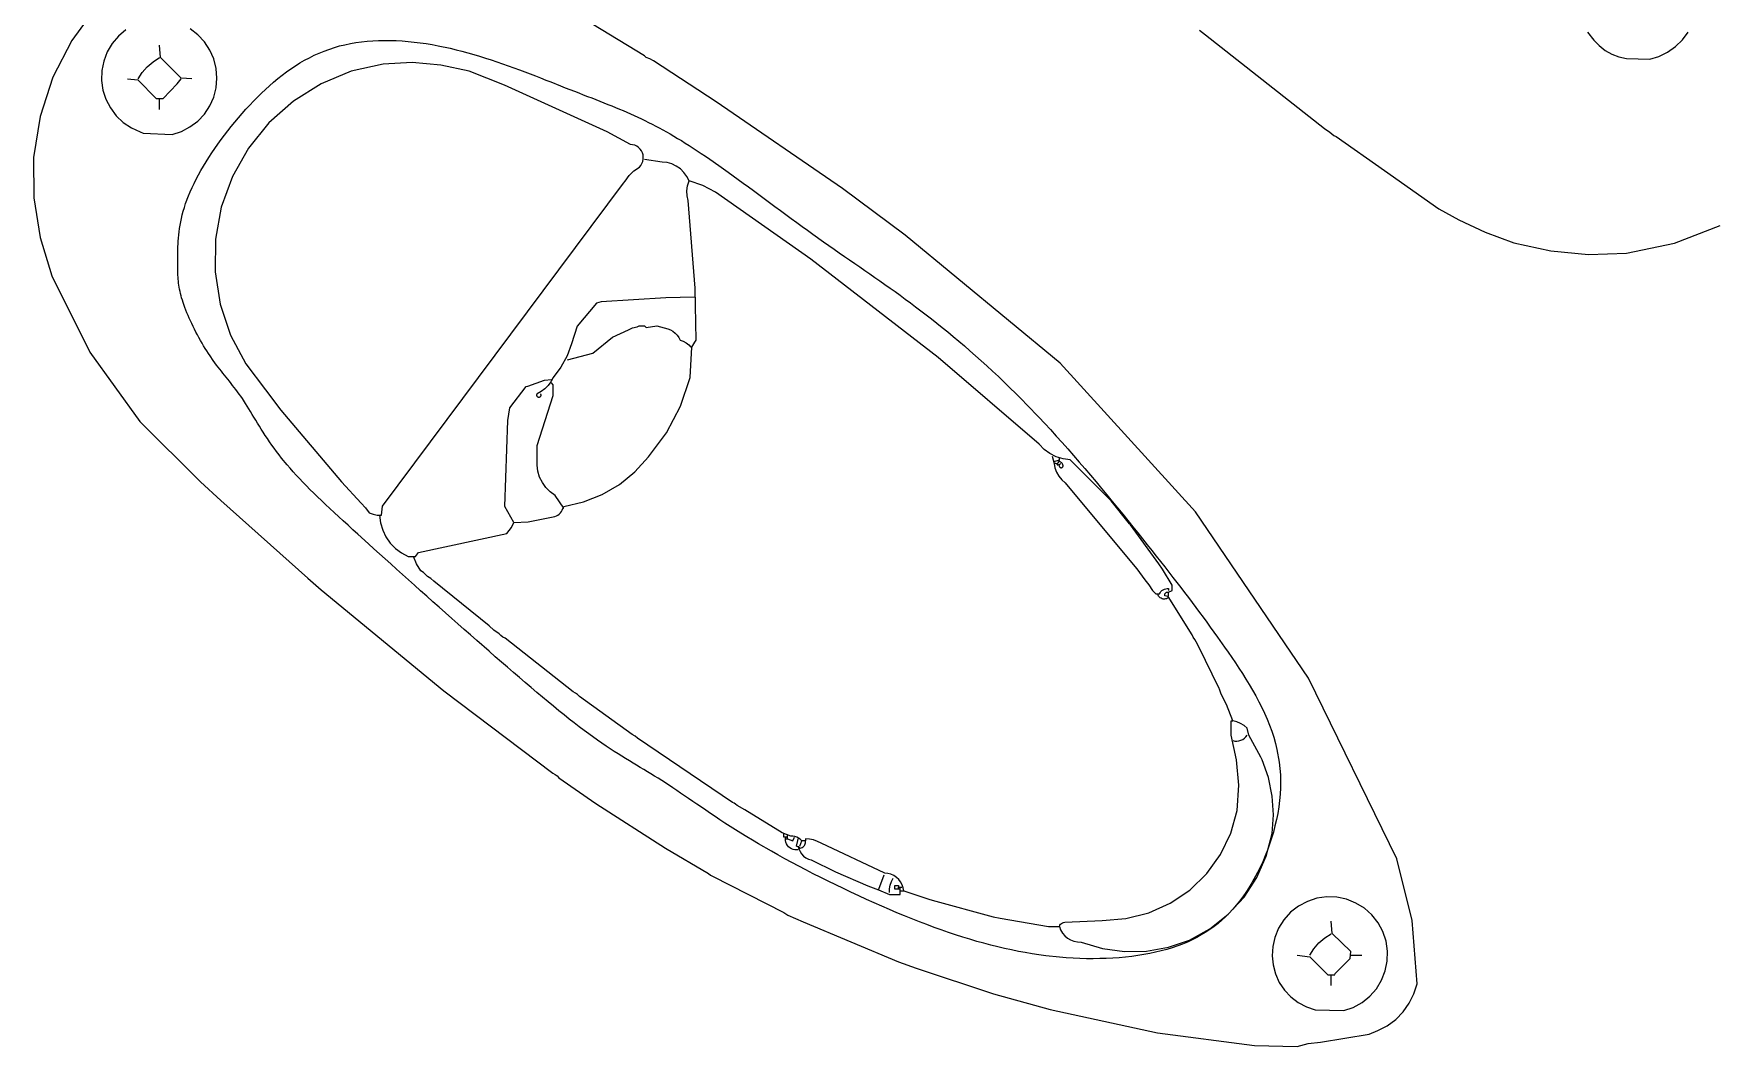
# Model space of a CAD drawing. Extents: x -68 to 722, y 3924 to 4942.
# Drawn here: x 192.6 to 274.7, y 3993.4 to 4042.9 of the extents above; entities that cross this region are included whole.
import ezdxf

# ---------------------------------------------------------------- set-up
doc = ezdxf.new("R2010")
doc.units = 0
doc.layers.get('0').update_dxf_attribs({"linetype": 'CONTINUOUS'})
doc.layers.add('Cavities', color=7, linetype='CONTINUOUS')

# ---------------------------------------------------------------- blocks, each defined once
blk = doc.blocks.new('*C2')
at = {"layer": 'Cavities', "color": 7, "linetype": 'CONTINUOUS'}
blk.add_lwpolyline([(231.140379, 4032.728383), (231.397708, 4032.546502), (231.652786, 4032.36754), (231.905863, 4032.191081), (232.157188, 4032.016706), (232.407012, 4031.843999), (232.655584, 4031.672543), (232.903156, 4031.501921), (233.149978, 4031.331716), (233.396299, 4031.161511), (233.64237, 4030.99089), (233.88844, 4030.819434), (234.134761, 4030.646727), (234.381583, 4030.472352), (234.629155, 4030.295892), (234.877727, 4030.11693), (235.127551, 4029.935049), (235.378876, 4029.749833), (235.631953, 4029.560863), (236.14436, 4029.169996), (236.40413, 4028.967335), (236.666276, 4028.75967), (236.930673, 4028.547), (237.197198, 4028.329327), (237.465724, 4028.10665), (237.736127, 4027.878969), (238.008281, 4027.646284), (238.282061, 4027.408595), (238.557343, 4027.165901), (238.834, 4026.918204), (239.111909, 4026.665503), (239.390944, 4026.407798), (239.670979, 4026.145089), (239.95189, 4025.877376), (240.233551, 4025.604659), (240.515839, 4025.326938), (240.798626, 4025.044213), (241.081789, 4024.756484), (241.64874, 4024.166014), (241.93225, 4023.863371), (242.215469, 4023.556307), (242.498103, 4023.245407), (242.779862, 4022.931254), (243.060454, 4022.614433), (243.339585, 4022.295526), (243.616966, 4021.975118), (243.892303, 4021.653793), (244.165305, 4021.332134), (244.43568, 4021.010726), (244.703136, 4020.690151), (244.967381, 4020.370995), (245.228123, 4020.05384), (245.48507, 4019.73927), (245.737931, 4019.427869), (245.986414, 4019.120222), (246.230226, 4018.816911), (246.469075, 4018.518521), (246.930721, 4017.938837), (247.153036, 4017.658531), (247.369848, 4017.384396), (247.581488, 4017.115933), (247.788292, 4016.85264), (247.990592, 4016.594017), (248.188722, 4016.339565), (248.383015, 4016.088782), (248.573806, 4015.841168), (248.761427, 4015.596223), (248.946213, 4015.353447), (249.128497, 4015.112338), (249.308613, 4014.872397), (249.486893, 4014.633124), (249.663673, 4014.394017), (249.839285, 4014.154576), (250.014063, 4013.914302), (250.18834, 4013.672693), (250.362451, 4013.429249), (250.711507, 4012.934856), (250.886938, 4012.682996), (251.062453, 4012.427841), (251.2373, 4012.169434), (251.41073, 4011.907816), (251.581991, 4011.643029), (251.750333, 4011.375115), (251.915006, 4011.104114), (252.075258, 4010.83007), (252.23034, 4010.553023), (252.3795, 4010.273016), (252.521989, 4009.990089), (252.657055, 4009.704285), (252.783947, 4009.415646), (252.901916, 4009.124213), (253.01021, 4008.830027), (253.10808, 4008.533131), (253.194774, 4008.233567), (253.269542, 4007.931375), (253.380297, 4007.319277), (253.414991, 4007.009544), (253.436007, 4006.697893), (253.443847, 4006.384908), (253.43901, 4006.071173), (253.421996, 4005.75727), (253.393307, 4005.443784), (253.353442, 4005.1313), (253.302901, 4004.8204), (253.242186, 4004.511668), (253.171797, 4004.205688), (253.092234, 4003.903045), (253.003997, 4003.604321), (252.907587, 4003.310101), (252.803504, 4003.020968), (252.692249, 4002.737506), (252.574322, 4002.4603), (252.450223, 4002.189932), (252.320453, 4001.926986), (252.045901, 4001.425699), (251.902009, 4001.188406), (251.75378, 4000.960162), (251.601047, 4000.740841), (251.443644, 4000.53032), (251.281404, 4000.328471), (251.11416, 4000.135172), (250.941745, 3999.950296), (250.763992, 3999.773718), (250.580735, 3999.605313), (250.391807, 3999.444956), (250.197041, 3999.292522), (249.99627, 3999.147886), (249.789328, 3999.010923), (249.576047, 3998.881508), (249.356261, 3998.759515), (249.129803, 3998.644819), (248.896507, 3998.537296), (248.656204, 3998.43682), (248.153916, 3998.25651), (247.891686, 3998.17644), (247.622326, 3998.102999), (247.346211, 3998.036147), (247.063715, 3997.975843), (246.775215, 3997.922043), (246.481085, 3997.874706), (246.181701, 3997.833792), (245.877438, 3997.799258), (245.568671, 3997.771062), (245.255777, 3997.749162), (244.939129, 3997.733518), (244.619103, 3997.724087), (244.296076, 3997.720827), (243.970421, 3997.723697), (243.642514, 3997.732656), (243.312731, 3997.747661), (242.981446, 3997.768671), (242.649036, 3997.795644), (241.982339, 3997.867312), (241.648712, 3997.911924), (241.314919, 3997.962332), (240.980792, 3998.018494), (240.646165, 3998.08037), (240.31087, 3998.147917), (239.974741, 3998.221093), (239.637612, 3998.299857), (239.299315, 3998.384167), (238.959684, 3998.473982), (238.618551, 3998.569259), (238.275751, 3998.669957), (237.931115, 3998.776035), (237.584478, 3998.88745), (237.235673, 3999.004161), (236.884532, 3999.126126), (236.53089, 3999.253304), (236.174579, 3999.385652), (235.815432, 3999.523129), (235.087964, 3999.813305), (234.719448, 3999.965865), (234.348259, 4000.123063), (233.975062, 4000.284532), (233.600519, 4000.449907), (233.225294, 4000.61882), (232.85005, 4000.790906), (232.475451, 4000.965797), (232.102161, 4001.143129), (231.730842, 4001.322533), (231.362159, 4001.503645), (230.996775, 4001.686098), (230.635353, 4001.869525), (230.278557, 4002.053561), (229.927051, 4002.237838), (229.581497, 4002.421991), (229.242559, 4002.605653), (228.910901, 4002.788457), (228.587187, 4002.970039), (227.966242, 4003.328066), (227.670163, 4003.503829), (227.383631, 4003.677196), (227.106259, 4003.848096), (226.83766, 4004.016455), (226.577447, 4004.182202), (226.325233, 4004.345263), (226.080631, 4004.505567), (225.843255, 4004.663039), (225.612717, 4004.817609), (225.388631, 4004.969203), (225.17061, 4005.117748), (224.958266, 4005.263172), (224.751213, 4005.405403), (224.549063, 4005.544368), (224.351431, 4005.679993), (224.157929, 4005.812207), (223.96817, 4005.940938), (223.781767, 4006.066111), (223.417483, 4006.305498), (223.238818, 4006.419682), (223.061906, 4006.530714), (222.886302, 4006.639217), (222.711564, 4006.745813), (222.537249, 4006.851125), (222.362912, 4006.955776), (222.188111, 4007.060389), (222.012403, 4007.165585), (221.835344, 4007.271988), (221.65649, 4007.38022), (221.4754, 4007.490903), (221.291628, 4007.604662), (221.104733, 4007.722117), (220.91427, 4007.843892), (220.719797, 4007.970609), (220.52087, 4008.102891), (220.317046, 4008.24136), (220.107881, 4008.38664), (219.671757, 4008.70012), (219.444029, 4008.869404), (219.209901, 4009.04701), (218.96964, 4009.232586), (218.723517, 4009.425777), (218.471799, 4009.626227), (218.214756, 4009.833583), (217.952657, 4010.047491), (217.685772, 4010.267595), (217.414368, 4010.493542), (217.138716, 4010.724977), (216.859085, 4010.961545), (216.575742, 4011.202892), (216.288959, 4011.448663), (215.999002, 4011.698504), (215.706143, 4011.952061), (215.410649, 4012.208979), (215.11279, 4012.468904), (214.812835, 4012.731481), (214.207712, 4013.263173), (213.903106, 4013.531578), (213.597616, 4013.801204), (213.291647, 4014.071686), (212.985605, 4014.342657), (212.679895, 4014.613749), (212.374922, 4014.884597), (212.071092, 4015.154833), (211.768809, 4015.424092), (211.468479, 4015.692005), (211.170507, 4015.958207), (210.875298, 4016.22233), (210.583258, 4016.484009), (210.294792, 4016.742875), (210.010304, 4016.998564), (209.730201, 4017.250707), (209.454887, 4017.498939), (209.184767, 4017.742892), (208.920248, 4017.9822), (208.409629, 4018.445413), (208.164258, 4018.668689), (207.925617, 4018.886477), (207.693617, 4019.099032), (207.468175, 4019.306613), (207.249202, 4019.509475), (207.036612, 4019.707875), (206.830319, 4019.902071), (206.630237, 4020.092318), (206.436279, 4020.278875), (206.248359, 4020.461996), (206.06639, 4020.64194), (205.890286, 4020.818962), (205.719961, 4020.99332), (205.555327, 4021.165271), (205.3963, 4021.33507), (205.242791, 4021.502975), (205.094716, 4021.669243), (204.951986, 4021.83413), (204.682221, 4022.160789), (204.554985, 4022.323004), (204.432581, 4022.484444), (204.314756, 4022.644943), (204.201255, 4022.804336), (204.091823, 4022.962459), (203.986207, 4023.119147), (203.884152, 4023.274233), (203.785403, 4023.427554), (203.689707, 4023.578944), (203.596809, 4023.728239), (203.506454, 4023.875273), (203.418389, 4024.01988), (203.332358, 4024.161897), (203.248108, 4024.301159), (203.165383, 4024.437499), (203.083931, 4024.570753), (203.003496, 4024.700757), (202.923824, 4024.827344), (202.765751, 4025.069611), (202.686885, 4025.185053), (202.608018, 4025.296975), (202.529151, 4025.405768), (202.450284, 4025.511823), (202.371417, 4025.615532), (202.29255, 4025.717285), (202.213683, 4025.817474), (202.134816, 4025.916489), (202.055949, 4026.014723), (201.977082, 4026.112565), (201.898215, 4026.210407), (201.819348, 4026.308641), (201.740481, 4026.407656), (201.661614, 4026.507846), (201.582747, 4026.609599), (201.50388, 4026.713308), (201.425013, 4026.819364), (201.346146, 4026.928158), (201.188413, 4027.155523), (201.109579, 4027.274746), (201.030942, 4027.39749), (200.9527, 4027.523362), (200.875049, 4027.651972), (200.798187, 4027.782929), (200.722311, 4027.915841), (200.647618, 4028.050318), (200.574305, 4028.185968), (200.50257, 4028.3224), (200.432609, 4028.459224), (200.36462, 4028.596048), (200.298799, 4028.73248), (200.235345, 4028.86813), (200.174454, 4029.002607), (200.116323, 4029.135519), (200.061149, 4029.266476), (200.009131, 4029.395086), (199.960464, 4029.520958), (199.873974, 4029.762925), (199.83648, 4029.878368), (199.802732, 4029.99029), (199.772532, 4030.099084), (199.745685, 4030.20514), (199.721992, 4030.308849), (199.701257, 4030.410602), (199.683282, 4030.510792), (199.667871, 4030.609807), (199.654825, 4030.708041), (199.643948, 4030.805883), (199.635043, 4030.903725), (199.627912, 4031.001959), (199.622358, 4031.100974), (199.618185, 4031.201163), (199.615195, 4031.302916), (199.61319, 4031.406625), (199.611974, 4031.51268), (199.61135, 4031.621473), (199.611087, 4031.848837), (199.611153, 4031.968125), (199.611613, 4032.091324), (199.612862, 4032.218434), (199.615293, 4032.349455), (199.619302, 4032.484387), (199.625283, 4032.62323), (199.63363, 4032.765985), (199.644737, 4032.91265), (199.658999, 4033.063227), (199.676809, 4033.217714), (199.698563, 4033.376113), (199.724655, 4033.538422), (199.755479, 4033.704643), (199.791429, 4033.874775), (199.8329, 4034.048818), (199.880285, 4034.226772), (199.933981, 4034.408637), (199.994379, 4034.594413), (200.136865, 4034.977699), (200.219631, 4035.175149), (200.310019, 4035.376158), (200.407763, 4035.580373), (200.512598, 4035.787442), (200.62426, 4035.997011), (200.742483, 4036.208729), (200.867002, 4036.422242), (200.997552, 4036.637199), (201.133869, 4036.853246), (201.275686, 4037.070032), (201.42274, 4037.287203), (201.574764, 4037.504407), (201.731494, 4037.721291), (201.892664, 4037.937503), (202.05801, 4038.152691), (202.227267, 4038.366501), (202.400169, 4038.578581), (202.576451, 4038.78858), (202.938097, 4039.200919), (203.12299, 4039.402561), (203.310566, 4039.600749), (203.500923, 4039.795168), (203.694158, 4039.985504), (203.890369, 4040.171443), (204.089655, 4040.35267), (204.292112, 4040.52887), (204.497838, 4040.69973), (204.706931, 4040.864936), (204.919489, 4041.024172), (205.13561, 4041.177124), (205.355391, 4041.323478), (205.578931, 4041.46292), (205.806326, 4041.595136), (206.037675, 4041.71981), (206.273075, 4041.836629), (206.512625, 4041.945278), (206.756421, 4042.045443), (207.257146, 4042.219063), (207.514208, 4042.291979), (207.775542, 4042.355688), (208.040879, 4042.410413), (208.30995, 4042.456374), (208.582486, 4042.493792), (208.858219, 4042.522889), (209.136879, 4042.543886), (209.418199, 4042.557003), (209.70191, 4042.562463), (209.987742, 4042.560486), (210.275427, 4042.551293), (210.564697, 4042.535106), (210.855282, 4042.512146), (211.146914, 4042.482633), (211.439325, 4042.446789), (211.732245, 4042.404836), (212.025406, 4042.356994), (212.318539, 4042.303485), (212.903646, 4042.180348), (213.195093, 4042.111189), (213.485498, 4042.037401), (213.774652, 4041.95936), (214.062346, 4041.87744), (214.348372, 4041.792018), (214.632522, 4041.703469), (214.914586, 4041.612167), (215.194358, 4041.518488), (215.471627, 4041.422808), (215.746186, 4041.325501), (216.017825, 4041.226943), (216.286338, 4041.12751), (216.551514, 4041.027576), (216.813146, 4040.927518), (217.071024, 4040.827709), (217.324942, 4040.728526), (217.574689, 4040.630344), (217.820058, 4040.533537), (218.296826, 4040.345554), (218.527878, 4040.255031), (218.754134, 4040.166801), (218.975804, 4040.080656), (219.193095, 4039.996388), (219.406216, 4039.913787), (219.615375, 4039.832646), (219.820782, 4039.752756), (220.022644, 4039.673909), (220.22117, 4039.595895), (220.416568, 4039.518507), (220.609048, 4039.441537), (220.798817, 4039.364774), (220.986084, 4039.288012), (221.171057, 4039.211041), (221.353946, 4039.133653), (221.534958, 4039.055639), (221.714302, 4038.976792), (221.892187, 4038.896902), (222.244411, 4038.73316), (222.419189, 4038.648892), (222.593467, 4038.562747), (222.767578, 4038.474517), (222.941855, 4038.383994), (223.116633, 4038.290968), (223.292245, 4038.195233), (223.469025, 4038.096578), (223.647305, 4037.994795), (223.827421, 4037.889677), (224.009705, 4037.781014), (224.194491, 4037.668598), (224.382112, 4037.552221), (224.572903, 4037.431674), (224.767196, 4037.306748), (224.965326, 4037.177235), (225.167626, 4037.042927), (225.37443, 4036.903615), (225.58607, 4036.75909), (226.025198, 4036.453569), (226.253226, 4036.292267), (226.486676, 4036.125586), (226.725129, 4035.953984), (226.96817, 4035.777921), (227.215381, 4035.597854), (227.466344, 4035.414242), (227.720644, 4035.227545), (227.977862, 4035.038221), (228.237583, 4034.846728), (228.499388, 4034.653526), (228.762862, 4034.459073), (229.027586, 4034.263827), (229.293145, 4034.068248), (229.55912, 4033.872794), (229.825096, 4033.677923), (230.090655, 4033.484096), (230.355379, 4033.291769), (230.618853, 4033.101402), (231.140379, 4032.728383)], close=True, dxfattribs=at)

msp = doc.modelspace()

# ---------------------------------------------------------------- linework, layer by layer
at = {"color": 7, "linetype": 'CONTINUOUS'}
for p, q in [((249.479811, 4043.058978), (249.785424, 4042.840684)), ((249.785424, 4042.840684), (255.592073, 4038.256505)), ((198.726206, 4039.19517), (198.726206, 4039.719076)), ((255.592073, 4038.256505), (255.854027, 4038.08187)), ((255.854027, 4038.08187), (255.945144, 4037.994782)), ((255.945144, 4037.994782), (256.047708, 4037.921522)), ((256.047708, 4037.921522), (256.159641, 4037.863575)), ((256.159641, 4037.863575), (258.517227, 4036.204539)), ((258.517227, 4036.204539), (261.176061, 4034.340307)), ((261.176061, 4034.340307), (262.140926, 4033.803303)), ((262.140926, 4033.803303), (263.437598, 4033.196445)), ((263.437598, 4033.196445), (264.833639, 4032.677167)), ((272.675068, 4032.659484), (274.90612, 4033.521652)), ((264.833639, 4032.677167), (266.641311, 4032.283065)), ((270.332929, 4032.174392), (272.675068, 4032.659484)), ((266.641311, 4032.283065), (268.483761, 4032.114618)), ((268.483761, 4032.114618), (270.332929, 4032.174392)), ((242.385221, 4021.993586), (242.647175, 4022.080904)), ((229.374835, 4003.569554), (229.374835, 4003.744189)), ((229.986061, 4003.220283), (230.073379, 4003.482236)), ((233.828054, 4001.124659), (234.090008, 4001.8232)), ((256.880014, 3997.893904), (257.403922, 3997.893904)), ((255.919516, 3996.409504), (255.919516, 3996.93341))]:
    msp.add_line(p, q, dxfattribs=at)
for points in [[(254.260473, 3993.440702), (254.789097, 3993.577704), (255.390893, 3993.652971), (257.761926, 3994.034462), (258.198517, 3994.209098), (258.653183, 3994.450385), (259.065252, 3994.758832), (259.424886, 3995.127075), (259.723501, 3995.546323), (259.953967, 3996.006568), (260.110781, 3996.496821), (259.865567, 3999.589768), (259.11946, 4002.601375), (254.806348, 4011.421307), (249.290687, 4019.543603), (242.683073, 4026.805404), (235.115995, 4033.061103), (232.059864, 4035.331363), (225.890845, 4039.561904), (222.834714, 4041.570211), (222.661042, 4041.660938), (222.47671, 4041.727383), (222.389392, 4041.814701), (217.34241, 4044.905747)], [(195.637565, 4044.190059), (194.438983, 4042.561668), (193.514958, 4040.763217), (192.889065, 4038.840587), (192.57727, 4036.842832), (192.594655, 4034.881533), (192.891224, 4032.942708), (193.460928, 4031.065894), (195.328566, 4027.339257), (197.767545, 4023.95883), (200.715223, 4021.011436), (201.716848, 4020.094426), (205.956575, 4016.296631), (206.606658, 4015.728542), (212.596326, 4010.796751), (217.927441, 4006.782845), (218.03662, 4006.724857), (218.134988, 4006.64998), (218.219956, 4006.560185), (220.023073, 4005.298444), (223.428477, 4003.115502), (225.515378, 4001.875591), (225.611169, 4001.806872), (225.716209, 4001.753346), (229.191467, 3999.972065), (229.296714, 3999.91888), (229.392298, 3999.84982), (230.143233, 3999.518013), (234.797284, 3997.570829), (235.653001, 3997.265217), (239.424092, 3996.003738), (242.202901, 3995.24355), (247.442943, 3994.105626), (252.1665, 3993.482527), (254.260473, 3993.440702)], [(197.085035, 4043.074623), (196.717891, 4042.775195), (196.411474, 4042.410931), (196.170217, 4042.000596), (196.000902, 4041.555724), (195.908286, 4041.088818), (195.894974, 4040.613001), (195.961338, 4040.141647), (196.105515, 4039.688004), (196.323451, 4039.264821), (196.609022, 4038.883995), (196.9542, 4038.556227), (197.349285, 4038.29073), (197.783171, 4038.094967), (197.931612, 4038.033845), (199.337432, 4037.972723)], [(199.337432, 4037.972723), (199.787953, 4038.119292), (200.2078, 4038.338794), (200.585261, 4038.625108), (200.909808, 4038.970246), (201.172391, 4039.364583), (201.365685, 4039.79712), (201.484299, 4040.255794), (201.524924, 4040.727811), (201.486429, 4041.200007), (201.369885, 4041.659211), (201.178545, 4042.092616), (200.917744, 4042.488134), (200.594757, 4042.834732), (200.218591, 4043.122745)], [(200.29793, 4040.679571), (199.781095, 4040.722007), (198.768991, 4041.733495), (198.726206, 4042.338607)], [(268.430086, 4042.963899), (268.733437, 4042.578731), (268.992516, 4042.308435), (269.288396, 4042.079007), (269.614692, 4041.895398), (269.964366, 4041.761568), (270.329873, 4041.680406), (271.462125, 4041.640065)], [(271.462125, 4041.640065), (271.912267, 4041.781717), (272.335429, 4041.990588), (272.721641, 4042.261757), (273.061804, 4042.588836), (273.347906, 4042.96412)], [(197.678389, 4040.679571), (197.880673, 4040.995705), (198.126264, 4041.27951), (198.41007, 4041.5251), (198.726206, 4041.727383)], [(209.553641, 4019.374055), (209.606032, 4019.828107), (221.363405, 4035.593316), (221.446357, 4035.693731), (221.641623, 4035.960092), (221.878078, 4036.190671), (222.149267, 4036.379175), (222.218698, 4036.461343), (222.273562, 4036.553874), (222.312345, 4036.654213), (222.333977, 4036.75959), (222.337859, 4036.867094), (222.323885, 4036.973756), (222.29244, 4037.076631), (222.244393, 4037.172879), (222.18107, 4037.259841), (222.104221, 4037.335116), (222.015966, 4037.396625), (221.918745, 4037.44267), (221.81524, 4037.471979), (221.708311, 4037.483744), (220.573177, 4038.094967), (215.561122, 4040.382691), (213.840957, 4041.055037), (212.458359, 4041.360311), (211.047441, 4041.47898), (209.633276, 4041.408936), (208.079923, 4041.054076), (206.606987, 4040.446387), (205.255304, 4039.602717), (204.06235, 4038.546458), (203.061201, 4037.306894), (202.279614, 4035.918393), (201.739257, 4034.419451), (201.455113, 4032.851626), (201.43506, 4031.258388), (201.679654, 4029.683909), (202.182113, 4028.171842), (202.928506, 4026.764109), (203.89814, 4025.49974), (204.643661, 4024.512352), (207.610815, 4021.011262), (208.571314, 4019.96345), (208.783611, 4019.744859), (208.959879, 4019.4963), (209.150059, 4019.422621), (209.349823, 4019.381493), (209.553641, 4019.374055)], [(197.154481, 4040.679571), (197.671317, 4040.637134), (198.55157, 4039.719076), (198.900842, 4039.719076), (199.577556, 4040.439447), (199.774022, 4040.679571)], [(218.460081, 4019.810644), (219.415815, 4020.027455), (220.326991, 4020.388281), (221.172047, 4020.884582), (221.930989, 4021.504615), (222.585858, 4022.233709), (223.47521, 4023.40344), (224.159036, 4024.704053), (224.618534, 4026.099787), (224.703145, 4027.579386), (224.860492, 4027.835139), (224.921615, 4027.931189), (224.875249, 4030.465846), (224.532962, 4034.738388), (224.479699, 4034.978333), (224.468496, 4035.223863), (224.499687, 4035.467661), (224.572343, 4035.702463), (224.463682, 4035.919274), (224.320964, 4036.11535), (224.148047, 4036.285391), (223.949605, 4036.424801), (223.731001, 4036.529811), (223.498146, 4036.597583), (223.257333, 4036.626284), (222.389392, 4036.750275)], [(247.973575, 4015.444759), (247.973575, 4015.619395), (248.148211, 4015.706712), (248.148211, 4015.968665), (247.676694, 4016.737061), (247.502058, 4016.999014), (246.118067, 4018.915637), (246.074408, 4018.959296), (245.179398, 4020.072597), (243.171083, 4022.080904), (242.826319, 4022.12605), (242.494122, 4022.228744), (242.184027, 4022.386038), (241.904932, 4022.593418), (241.664847, 4022.844933), (236.725266, 4027.078968), (230.518701, 4031.877948), (225.868666, 4035.158386), (225.244014, 4035.486437), (224.572343, 4035.702463)], [(224.834297, 4030.026813), (223.439653, 4029.985861), (220.286075, 4029.795683), (220.044903, 4029.725567), (219.1106, 4028.616632), (218.840176, 4027.748869), (218.619704, 4027.156654), (218.316262, 4026.602353), (217.936172, 4026.097517), (217.830473, 4025.896144), (217.695681, 4025.712964), (217.534865, 4025.552148), (217.351685, 4025.417357), (217.15031, 4025.311658), (217.140473, 4025.295909), (217.133448, 4025.278721), (217.129438, 4025.26059), (217.128559, 4025.242043), (217.130837, 4025.223614), (217.136205, 4025.205839), (217.14451, 4025.18923), (217.155509, 4025.17427), (217.168885, 4025.161391), (217.18425, 4025.150965), (217.201161, 4025.143295), (217.219127, 4025.138602), (217.237628, 4025.137023), (217.25613, 4025.138602), (217.274096, 4025.143295), (217.291006, 4025.150965), (217.306372, 4025.161391), (217.319748, 4025.17427), (217.330747, 4025.18923), (217.339051, 4025.205839), (217.34442, 4025.223614), (217.346698, 4025.242043), (217.345819, 4025.26059), (217.341809, 4025.278721), (217.334783, 4025.295909), (217.324946, 4025.311658)], [(218.634717, 4026.970694), (219.865901, 4027.293769), (220.835131, 4028.070897), (221.612262, 4028.437631), (221.816427, 4028.523781), (222.032436, 4028.573236), (222.127438, 4028.62973), (222.389392, 4028.62973), (222.47671, 4028.542412), (223.000618, 4028.62973), (223.533258, 4028.48129), (223.66419, 4028.430538), (223.786202, 4028.361025), (223.896623, 4028.274272), (223.993036, 4028.172177), (224.073332, 4028.056976), (224.135753, 4027.931189), (224.287323, 4027.878948), (224.427815, 4027.801715), (224.553142, 4027.701736), (224.659661, 4027.581918)], [(209.466323, 4019.374055), (209.512034, 4019.008572), (209.615787, 4018.655156), (209.774896, 4018.322962), (209.985237, 4018.020598), (210.241363, 4017.755894), (210.536638, 4017.53571), (210.863412, 4017.365748), (211.212684, 4017.365748), (211.365491, 4017.562213), (215.674635, 4018.483415), (215.906028, 4018.784661), (216.015176, 4019.024784), (215.578586, 4019.810644), (215.716548, 4024.007132), (215.823076, 4024.621848), (216.626402, 4025.660929), (216.704988, 4025.678392), (217.506306, 4025.976582), (217.848854, 4026.010199)], [(216.015176, 4019.024784), (216.709441, 4019.063117), (218.016767, 4019.320355), (218.094495, 4019.346768), (218.167392, 4019.38452), (218.233815, 4019.432761), (218.292267, 4019.490404), (218.34143, 4019.556147), (218.380195, 4019.628511), (218.40769, 4019.705862), (218.460081, 4019.723326), (218.040954, 4020.343282), (217.797326, 4020.516381), (217.58523, 4020.726935), (217.410359, 4020.969295), (217.277407, 4021.236954), (217.189941, 4021.522729), (217.15031, 4021.81895), (217.15031, 4022.779445), (217.936172, 4025.22434), (217.936172, 4025.748246), (217.848854, 4025.835564)], [(242.297903, 4022.255539), (242.385221, 4021.906268), (242.430244, 4021.687007), (242.509687, 4021.477742), (242.621512, 4021.283841), (242.762853, 4021.110273), (242.930086, 4020.961491), (243.32389, 4020.487356), (246.422021, 4016.767972), (246.81827, 4016.217172), (247.019507, 4015.973895), (247.187713, 4015.706712), (247.362349, 4015.532077), (247.536985, 4015.532077), (247.566394, 4015.59406), (247.605743, 4015.650261), (247.653926, 4015.699099), (247.70959, 4015.739203), (247.771171, 4015.769446), (247.836938, 4015.788978), (247.905044, 4015.79725), (247.973575, 4015.79403), (247.973575, 4015.706712)], [(242.385221, 4021.906268), (242.404332, 4021.912873), (242.424249, 4021.916364), (242.444467, 4021.916651), (242.464474, 4021.913727), (242.483765, 4021.907668), (242.501851, 4021.898625), (242.518273, 4021.886828), (242.532616, 4021.872576), (242.544517, 4021.85623), (242.553675, 4021.838202), (242.559857, 4021.81895), (242.734493, 4021.906268)], [(242.559857, 4021.906268), (242.592207, 4021.941673), (242.618204, 4021.981974), (242.637121, 4022.026043), (242.648429, 4022.072649), (242.651812, 4022.120488), (242.647175, 4022.168221)], [(242.647175, 4021.81895), (242.643481, 4021.803572), (242.642475, 4021.787788), (242.644186, 4021.772064), (242.648563, 4021.756866), (242.655478, 4021.742642), (242.664726, 4021.729811), (242.676034, 4021.718753), (242.689068, 4021.709794), (242.703443, 4021.703199), (242.718736, 4021.699163), (242.734493, 4021.697804), (242.750251, 4021.699163), (242.765543, 4021.703199), (242.779919, 4021.709794), (242.792953, 4021.718753), (242.804261, 4021.729811), (242.813509, 4021.742642), (242.820424, 4021.756866), (242.824801, 4021.772064), (242.826512, 4021.787788), (242.825505, 4021.803572), (242.821811, 4021.81895), (242.815358, 4021.851624), (242.80351, 4021.882751), (242.786605, 4021.911447), (242.765123, 4021.936898), (242.739672, 4021.95838), (242.710976, 4021.975285), (242.679849, 4021.987132), (242.647175, 4021.993586)], [(235.050507, 4001.037341), (235.023501, 4001.188928), (234.972408, 4001.334178), (234.898566, 4001.46929), (234.803907, 4001.59073), (234.690907, 4001.695319), (234.562523, 4001.780322), (234.422113, 4001.843515), (234.273353, 4001.883243), (234.120133, 4001.898468), (231.016414, 4003.359991), (230.837177, 4003.452162), (230.646889, 4003.518581), (230.449228, 4003.557966), (230.248015, 4003.569554), (230.248015, 4003.482236), (230.073379, 4003.482236), (230.002479, 4003.555042), (229.920848, 4003.61557), (229.830586, 4003.662263), (229.734018, 4003.693918), (229.63363, 4003.70972), (229.532007, 4003.709262), (229.120564, 4003.86233), (227.287934, 4004.9841), (226.916483, 4005.20842), (226.845329, 4005.264989), (226.767948, 4005.312687), (226.685439, 4005.350835), (222.057584, 4008.494271), (221.933119, 4008.591358), (221.795629, 4008.668907), (219.224113, 4010.533139), (219.132997, 4010.620227), (219.030432, 4010.693488), (218.9185, 4010.751434), (215.587317, 4013.366598), (215.478138, 4013.424586), (215.37977, 4013.499463), (215.294802, 4013.589258), (215.03558, 4013.766279), (214.80617, 4013.980529), (212.107694, 4016.16513), (211.968116, 4016.287319), (211.810463, 4016.385083), (211.714763, 4016.470742), (211.602831, 4016.578911), (211.474638, 4016.667207), (211.271941, 4017.002447), (211.125366, 4017.365748)], [(234.87587, 4001.037341), (235.050507, 4001.037341), (236.281691, 4000.626948), (236.438863, 4000.574557), (239.423132, 3999.761193), (239.758957, 3999.693958), (242.123267, 3999.290987), (242.647175, 3999.290987), (242.669005, 3999.356475), (242.707732, 3999.400473), (242.752215, 3999.438641), (242.801585, 3999.470236), (242.854877, 3999.49464), (242.91105, 3999.511377), (244.740887, 3999.594503), (245.889898, 3999.677787), (247.007021, 3999.959213), (248.058351, 4000.430239), (249.011983, 4001.076571), (249.838977, 4001.878594), (250.514232, 4002.811967), (251.017258, 4003.848365), (251.332787, 4004.956333), (251.4027, 4006.192325), (251.301022, 4007.426109), (251.029706, 4008.63398), (251.029706, 4009.332521), (251.117024, 4009.332521), (250.802679, 4010.135844), (250.628043, 4010.485115), (250.533863, 4010.682793), (250.466505, 4010.891142), (250.453407, 4010.921703), (249.437811, 4012.986417), (249.318273, 4013.191963), (249.256218, 4013.314464), (249.178564, 4013.427721), (249.134905, 4013.532502), (247.956112, 4015.409832), (247.798939, 4015.444759), (247.793434, 4015.467593), (247.791879, 4015.491029), (247.794319, 4015.514389), (247.800684, 4015.536998), (247.810788, 4015.558201), (247.824341, 4015.577384), (247.84095, 4015.593993), (247.860133, 4015.607545), (247.881336, 4015.61765), (247.903945, 4015.624015), (247.927305, 4015.626455), (247.950742, 4015.6249), (247.973575, 4015.619395)], [(247.973575, 4015.357442), (247.928568, 4015.325821), (247.878864, 4015.302263), (247.825893, 4015.287446), (247.771179, 4015.281797), (247.716298, 4015.285477), (247.662829, 4015.298382), (247.61231, 4015.32014), (247.566197, 4015.350124), (247.525815, 4015.387471), (247.492329, 4015.431108), (247.4667, 4015.479776), (247.449667, 4015.532077)], [(242.647175, 3999.290987), (242.710165, 3999.127741), (242.799184, 3998.977101), (242.911802, 3998.843183), (243.044941, 3998.729644), (243.194964, 3998.639588), (243.357772, 3998.575474), (243.528917, 3998.539054), (243.703723, 3998.531323), (244.744496, 3998.223028), (245.820103, 3998.077007), (246.905399, 3998.096675), (247.975009, 3998.281571), (249.003928, 3998.627373), (249.999734, 3999.182572), (250.893585, 3999.890319), (251.662329, 4000.732284), (252.286057, 4001.686661), (252.748614, 4002.728732), (253.038021, 4003.831507), (253.099721, 4004.747483), (253.037668, 4005.663435), (252.852989, 4006.562719), (252.54904, 4007.428996), (252.479186, 4007.568704), (251.902887, 4008.63398), (251.815568, 4008.98325), (251.660006, 4009.104817), (251.489683, 4009.204659), (251.307615, 4009.281011), (251.117024, 4009.332521)], [(251.117024, 4008.372027), (251.214825, 4008.352505), (251.314482, 4008.348694), (251.413488, 4008.36069), (251.509351, 4008.388191), (251.59966, 4008.430504), (251.682141, 4008.486566), (251.754719, 4008.554965), (251.815568, 4008.63398)], [(229.374835, 4003.656872), (229.200198, 4003.656872), (229.200198, 4003.831507)], [(229.898743, 4003.045648), (229.814625, 4003.037041), (229.730218, 4003.042058), (229.647712, 4003.06057), (229.569252, 4003.092094), (229.496875, 4003.135813), (229.432461, 4003.190591), (229.377682, 4003.255005), (229.333963, 4003.327382), (229.302438, 4003.405842), (229.283927, 4003.488347), (229.27891, 4003.572754), (229.287516, 4003.656872)], [(229.287516, 4003.569554), (229.374835, 4003.569554), (229.636789, 4003.482236), (229.724107, 4003.656872)], [(229.986061, 4003.132965), (229.811425, 4003.220283), (229.881279, 4003.490968), (229.898743, 4003.569554)], [(229.898743, 4003.132965), (229.947435, 4003.125503), (229.996688, 4003.126409), (230.045074, 4003.135656), (230.09119, 4003.152976), (230.1337, 4003.177867), (230.171371, 4003.209609), (230.203113, 4003.24728), (230.228004, 4003.28979), (230.245325, 4003.335905), (230.254571, 4003.384291), (230.255477, 4003.433544), (230.248015, 4003.482236)], [(229.898743, 4003.220283), (229.932136, 4003.08389), (229.988208, 4002.95515), (230.065329, 4002.837802), (230.161259, 4002.735257), (230.273211, 4002.650493), (230.397932, 4002.585973), (230.531798, 4002.543571), (231.714958, 4001.962908), (233.295414, 4001.273099), (233.810591, 4001.089732), (234.351962, 4000.862706), (234.87587, 4000.862706), (234.87587, 4001.124659), (234.87587, 4001.211976)], [(234.351962, 4000.950023), (234.359063, 4001.132035), (234.391013, 4001.311361), (234.447211, 4001.484625), (234.526598, 4001.648565)], [(234.87587, 4001.124659), (234.613916, 4001.124659), (234.613916, 4001.299294), (234.788552, 4001.299294), (234.788552, 4001.211976)], [(234.788552, 4001.124659), (234.788552, 4001.211976), (234.963189, 4001.211976)], [(256.530742, 3995.187056), (256.993317, 3995.345406), (257.421575, 3995.581298), (257.802635, 3995.887637), (258.125034, 3996.255208), (258.379075, 3996.672955), (258.557117, 3997.128312), (258.653803, 3997.607583), (258.666227, 3998.096351), (258.594014, 3998.579915), (258.439336, 3999.04373), (258.206847, 3999.473843), (257.903538, 3999.857319), (257.538534, 4000.182621), (257.122813, 4000.439966), (256.66888, 4000.621612), (256.190389, 4000.722096), (255.701733, 4000.738395), (255.217609, 4000.670019), (254.752581, 4000.519025), (254.320636, 4000.289954), (253.934766, 3999.989697), (253.606578, 3999.627285), (253.345944, 3999.21362), (253.160703, 3998.761143), (253.059032, 3998.3195), (253.030638, 3997.867195), (253.076278, 3997.416304), (253.194733, 3996.978863), (253.382841, 3996.566551), (253.635581, 3996.190374), (253.946206, 3995.860375), (254.306422, 3995.585364), (254.706614, 3995.372682), (255.136099, 3995.228008), (256.530742, 3995.187056)], [(254.260473, 3997.893904), (254.8717, 3997.806587), (255.74488, 3996.93341), (256.094152, 3996.93341), (256.115982, 3996.998898), (256.845087, 3997.736732), (256.880014, 3998.06854), (255.962302, 3998.947829), (255.919516, 3999.55294)], [(254.8717, 3997.893904), (255.073984, 3998.210039), (255.319575, 3998.493843), (255.60338, 3998.739433), (255.919516, 3998.941716)]]:
    msp.add_lwpolyline(points, dxfattribs=at)

# ---------------------------------------------------------------- block references
at = {"layer": 'Cavities', "color": 7, "linetype": 'CONTINUOUS'}
msp.add_blockref('*C2', (0, 0), dxfattribs=at)

doc.saveas('drawing.dxf')
